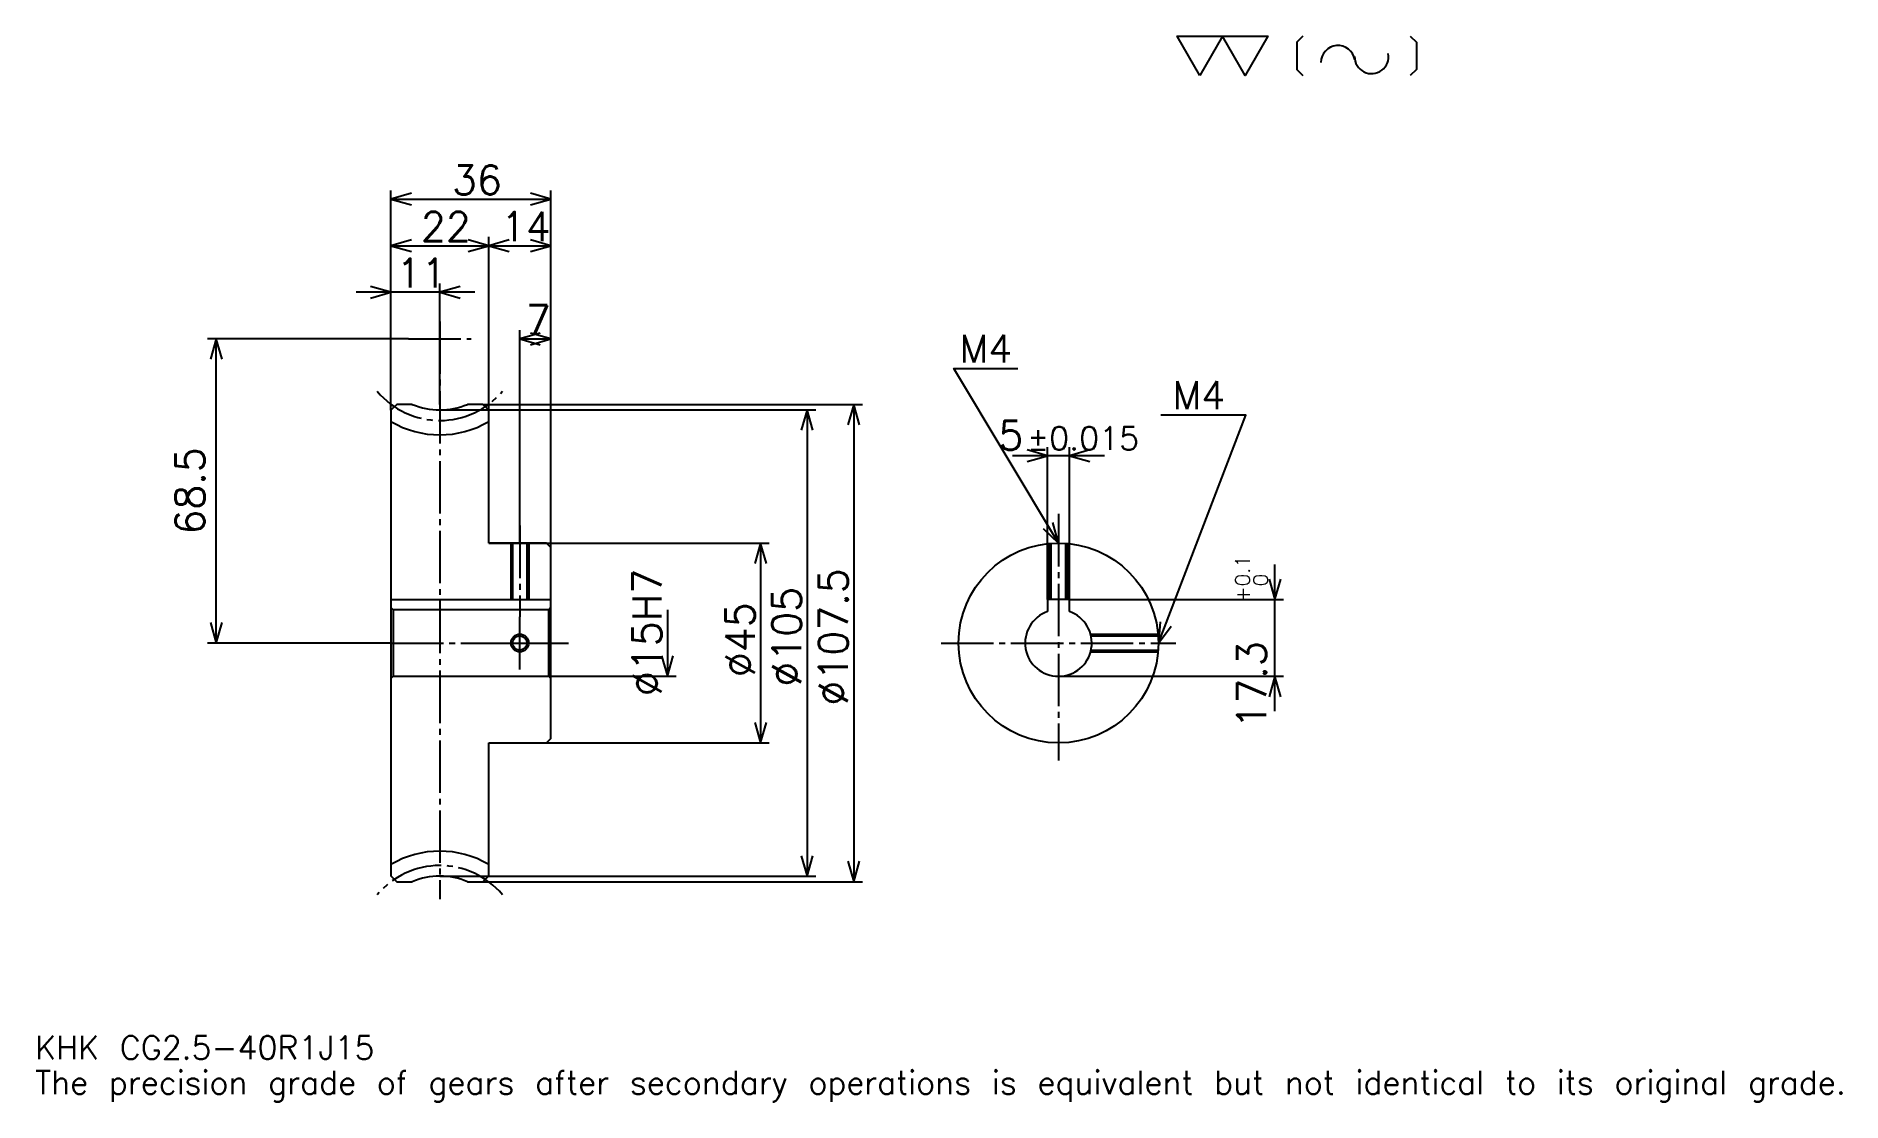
# Model space of a CAD drawing. Extents: x 13 to 420, y 5 to 245.
import ezdxf

# ---------------------------------------------------------------- set-up
doc = ezdxf.new("R2010")
doc.units = 0
doc.linetypes.add('DASHDOT', pattern=[15.731708, 11.79878, -1.310976, 1.310976, -1.310976])
doc.layers.get('0').update_dxf_attribs({"linetype": 'CONTINUOUS'})
doc.layers.add('DASHDOT', color=6, linetype='DASHDOT')
doc.styles.add('KANJI', font='TXT', dxfattribs={"bigfont": 'BIGFONT'})

msp = doc.modelspace()

# ---------------------------------------------------------------- linework, layer by layer
at = {"color": 5}
for p, q in [((93.219513, 161.905487), (93.219513, 210.085358)), ((93.219513, 208.118896), (129.219513, 208.118896)), ((129.219513, 161.905487), (129.219513, 210.085358)), ((115.219513, 161.905487), (115.219513, 199.597565)), ((93.219513, 197.631104), (115.219513, 197.631104)), ((115.219513, 197.631104), (129.219513, 197.631104)), ((112.085365, 187.143295), (85.353661, 187.143295)), ((104.219513, 161.905487), (104.219513, 189.109756)), ((97.152443, 176.655487), (51.923782, 176.655487)), ((53.890244, 108.155487), (53.890244, 176.655487)), ((122.219513, 161.905487), (122.219513, 178.621948)), ((122.219513, 176.655487), (129.219513, 176.655487)), ((93.219513, 160.594513), (93.219513, 161.905487)), ((104.219513, 160.655487), (129.219513, 160.655487)), ((113.908539, 161.905487), (129.219513, 161.905487)), ((115.219513, 160.594513), (115.219513, 161.905487)), ((122.219513, 130.655487), (122.219513, 161.905487)), ((122.219513, 130.655487), (122.219513, 161.905487)), ((129.219513, 161.905487), (199.356705, 161.905487)), ((129.219513, 129.655487), (129.219513, 161.905487)), ((129.219513, 160.655487), (188.868896, 160.655487)), ((186.902435, 160.655487), (186.902435, 55.655487)), ((197.390244, 161.905487), (197.390244, 54.405487)), ((240.987808, 117.95549), (240.987808, 152.286591)), ((245.987808, 117.95549), (245.987808, 152.286591)), ((253.853668, 150.320129), (233.121948, 150.320129)), ((115.219513, 130.655487), (129.219513, 130.655487)), ((129.219513, 130.655487), (178.381104, 130.655487)), ((176.414642, 130.655487), (176.414642, 85.655487)), ((292.207336, 92.789635), (292.207336, 125.821342)), ((245.987808, 117.95549), (294.173767, 117.95549)), ((155.439026, 115.655487), (155.439026, 100.655487)), ((93.219513, 108.155487), (51.923779, 108.155487)), ((129.219513, 100.655487), (157.405487, 100.655487)), ((243.487808, 100.655487), (294.173767, 100.655487)), ((115.219513, 85.655487), (129.219513, 85.655487)), ((129.219513, 85.655487), (178.381104, 85.655487)), ((104.219513, 55.655487), (129.219513, 55.655487)), ((113.908539, 54.405487), (129.219513, 54.405487)), ((129.219513, 55.655487), (188.868896, 55.655487)), ((129.219513, 54.405487), (199.356705, 54.405487))]:
    msp.add_line(p, q, dxfattribs=at)
at = {"color": 4}
for p, q in [((93.219513, 117.95549), (129.219513, 117.95549)), ((129.219513, 116.155487), (128.719513, 115.655487)), ((93.219513, 100.155487), (93.719513, 100.655487)), ((129.219513, 100.155487), (128.719513, 100.655487))]:
    msp.add_line(p, q, dxfattribs=at)
at = {"color": 7}
for points in [[(275.304871, 235.975616), (270.192078, 244.837814), (290.64328, 244.837814), (285.530487, 235.975616), (280.417664, 244.837814), (275.304871, 235.975616)], [(298.48291, 244.837814), (297.119507, 243.474396), (297.119507, 237.339035), (298.48291, 235.975616)], [(322.683533, 244.837814), (324.046936, 243.474396), (324.046936, 237.339035), (322.683533, 235.975616)]]:
    msp.add_lwpolyline(points, dxfattribs=at)
at = {"color": 5}
for points in [[(97.80793, 209.429871), (93.219513, 208.118896), (97.80793, 206.807922)], [(124.631096, 206.807922), (129.219513, 208.118896), (124.631096, 209.429871)], [(97.80793, 198.942078), (93.219513, 197.631104), (97.80793, 196.320129)], [(110.631096, 196.320129), (115.219513, 197.631104), (110.631096, 198.942078)], [(119.80793, 198.942078), (115.219513, 197.631104), (119.80793, 196.320129)], [(124.631096, 196.320129), (129.219513, 197.631104), (124.631096, 198.942078)], [(88.631096, 185.832321), (93.219513, 187.143295), (88.631096, 188.454269)], [(108.80793, 188.454269), (104.219513, 187.143295), (108.80793, 185.832321)], [(55.201218, 172.067078), (53.890244, 176.655487), (52.579269, 172.067078)], [(126.807922, 177.966461), (122.219513, 176.655487), (126.807922, 175.344513)], [(124.631096, 175.344513), (129.219513, 176.655487), (124.631096, 177.966461)], [(243.487808, 130.655487), (219.890244, 169.984756), (234.310974, 169.984756)], [(188.213409, 156.067078), (186.902435, 160.655487), (185.591461, 156.067078)], [(198.701218, 157.317078), (197.390244, 161.905487), (196.079269, 157.317078)], [(265.987793, 108.155487), (285.652435, 159.496948), (266.512207, 159.496948)], [(236.399399, 149.009155), (240.987808, 150.320129), (236.399399, 151.631104)], [(250.576218, 151.631104), (245.987808, 150.320129), (250.576218, 149.009155)], [(240.00293, 133.915527), (243.487808, 130.655487), (242.251236, 135.264511)], [(177.725616, 126.06707), (176.414642, 130.655487), (175.103668, 126.06707)], [(290.896362, 122.5439), (292.207336, 117.95549), (293.518311, 122.5439)], [(52.579269, 112.743904), (53.890244, 108.155487), (55.201218, 112.743904)], [(266.404724, 112.909264), (265.987793, 108.155487), (268.85321, 111.971451)], [(154.128052, 105.243904), (155.439026, 100.655487), (156.75, 105.243904)], [(293.518311, 96.067078), (292.207336, 100.655487), (290.896362, 96.067078)], [(175.103668, 90.243904), (176.414642, 85.655487), (177.725616, 90.243904)], [(185.591461, 60.2439), (186.902435, 55.655487), (188.213409, 60.2439)], [(196.079269, 58.9939), (197.390244, 54.405487), (198.701218, 58.9939)]]:
    msp.add_lwpolyline(points, dxfattribs=at)
at = {"color": 4}
for points in [[(98.019714, 161.905487), (94.530487, 161.905487), (93.219513, 160.594513), (93.219513, 100.155487)], [(115.219513, 130.655487), (115.219513, 160.594513), (113.908539, 161.905487), (110.419312, 161.905487)], [(115.219513, 85.655487), (128.219513, 85.655487), (129.219513, 86.655487), (129.219513, 129.655487), (128.219513, 130.655487), (115.219513, 130.655487)], [(120.219513, 130.655487), (120.219513, 117.95549)], [(120.59951, 130.655487), (120.59951, 117.95549)], [(123.839516, 130.655487), (123.839516, 117.95549)], [(124.219513, 130.655487), (124.219513, 117.95549)], [(241.487808, 117.95549), (241.487808, 130.566422)], [(241.867813, 117.95549), (241.867813, 130.597092)], [(245.107803, 117.95549), (245.107803, 130.597092)], [(245.487808, 117.95549), (245.487808, 130.566422)], [(245.987808, 115.226555), (245.987808, 117.95549), (240.987808, 117.95549), (240.987808, 115.226555)], [(93.219513, 116.155487), (93.719513, 115.655487), (93.719513, 100.655487), (128.719513, 100.655487), (128.719513, 115.655487), (93.719513, 115.655487)], [(250.716217, 110.155487), (265.898743, 110.155487)], [(250.81076, 109.77549), (265.929413, 109.77549)], [(250.716217, 106.155487), (265.898743, 106.155487)], [(250.81076, 106.535484), (265.929413, 106.535484)], [(93.219513, 100.155487), (93.219513, 55.716461), (94.530487, 54.405487), (98.019714, 54.405487)], [(110.419312, 54.405487), (113.908539, 54.405487), (115.219513, 55.716461), (115.219513, 85.655487)]]:
    msp.add_lwpolyline(points, dxfattribs=at)
for centre, radius in [((243.487808, 108.155487), 22.5), ((122.219513, 108.155487), 1.62)]:
    msp.add_circle(centre, radius, dxfattribs=at)
at = {"color": 7}
msp.add_circle((122.219513, 108.155487), 2, dxfattribs=at)
for centre, start, end in [((306.407776, 238.888702), 10, 180), ((313.960449, 240.220459), 180, 10)]:
    msp.add_arc(centre, 3.834604, start, end, dxfattribs=at)
at = {"color": 4}
for centre, radius, start, end in [((104.219513, 176.655487), 16, 247.20175188, 292.79824812), ((104.219513, 176.655487), 21.625, 239.42468485, 300.57531515), ((243.487808, 108.155487), 7.5, 109.47122094, 70.52877906), ((104.219513, 39.655487), 21.625, 59.42468485, 120.57531515), ((104.219513, 39.655487), 16, 67.20175188, 112.79824812)]:
    msp.add_arc(centre, radius, start, end, dxfattribs=at)
at = {"layer": 'DASHDOT', "color": 7}
for p, q in [((104.219513, 180.588409), (104.219513, 50.472561)), ((97.152443, 176.655487), (111.286591, 176.655487)), ((243.487808, 137.210358), (243.487808, 81.722565)), ((93.219513, 108.155487), (133.152435, 108.155487)), ((217.054871, 108.155487), (269.920715, 108.155487))]:
    msp.add_line(p, q, dxfattribs=at)
for points in [[(122.219513, 134.588409), (122.219513, 114.02256)], [(122.219513, 102.222557), (122.219513, 114.088417)], [(116.286591, 108.155487), (128.152435, 108.155487)]]:
    msp.add_lwpolyline(points, dxfattribs=at)
for centre, start, end in [((104.219513, 176.655487), 220.00000049, 319.99999951), ((104.219513, 39.655487), 40.00000049, 139.99999951)]:
    msp.add_arc(centre, 18.385, start, end, dxfattribs=at)

# ---------------------------------------------------------------- texts
at = {"color": 7, "style": 'KANJI'}
for s, height, p in [('36', 6.554878, (106.958839, 209.167694)), ('22', 6.554878, (99.958839, 198.679871)), ('14', 6.554878, (117.958847, 198.679871)), ('11', 6.554878, (94.458839, 188.192078)), ('7', 6.554878, (123.58918, 177.704269)), ('M4', 6.292683, (221.201218, 171.295731)), ('M4', 6.292683, (269.134155, 160.807922)), ('5', 6.554878, (229.957245, 151.631104)), ('%%p0.015', 5.243902, (236.44577, 151.631104)), ('KHK CG2.5-40R1J15', 5.243902, (13.109756, 14.420732)), ('The precision grade of gears after secondary operations is equivalent but not identical to its original grade.', 5.243902, (13.109756, 6.554878))]:
    msp.add_text(s, height=height, dxfattribs=at).set_placement(p)
for s, height, p in [('68.5', 6.554878, (51.268291, 132.573166)), ('0.1', 3.277439, (286.570129, 120.928024)), ('%%c15H7', 6.554878, (154.128052, 96.192833)), ('%%c107.5', 6.554878, (196.079269, 94.0625)), ('0', 3.277439, (290.634155, 120.928024)), ('%%c105', 6.554878, (185.591461, 98.323166)), ('+', 3.277439, (286.570129, 117.257286)), ('%%c45', 6.554878, (175.103668, 100.453506)), ('17.3', 6.554878, (290.240845, 88.885178))]:
    msp.add_text(s, height=height, rotation=90, dxfattribs=at).set_placement(p)

doc.saveas('drawing.dxf')
